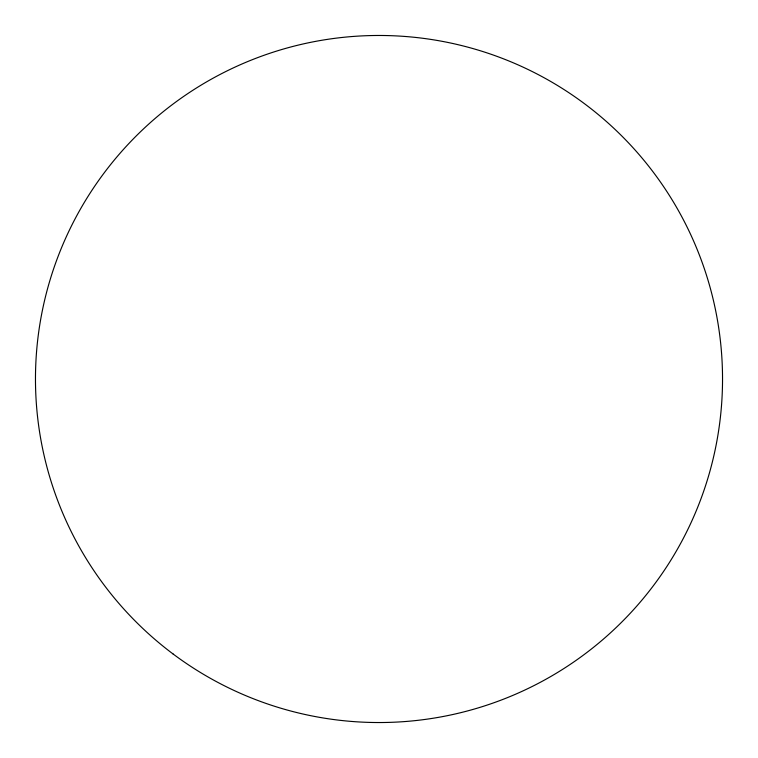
<?xml version="1.0" encoding="UTF-8"?>
<svg xmlns="http://www.w3.org/2000/svg" width="758" height="758" viewBox="0 0 758 758"><rect width="100%" height="100%" fill="white"/><g stroke="black" fill="none" stroke-linecap="round" stroke-linejoin="round"><path stroke-width="1.14" d="M173.108 654.002A343.535 343.535 0 0 0 720.1 419.809A343.535 343.535 0 0 0 243.792 63.198A343.535 343.535 0 0 0 173.108 654.002"/></g></svg>
